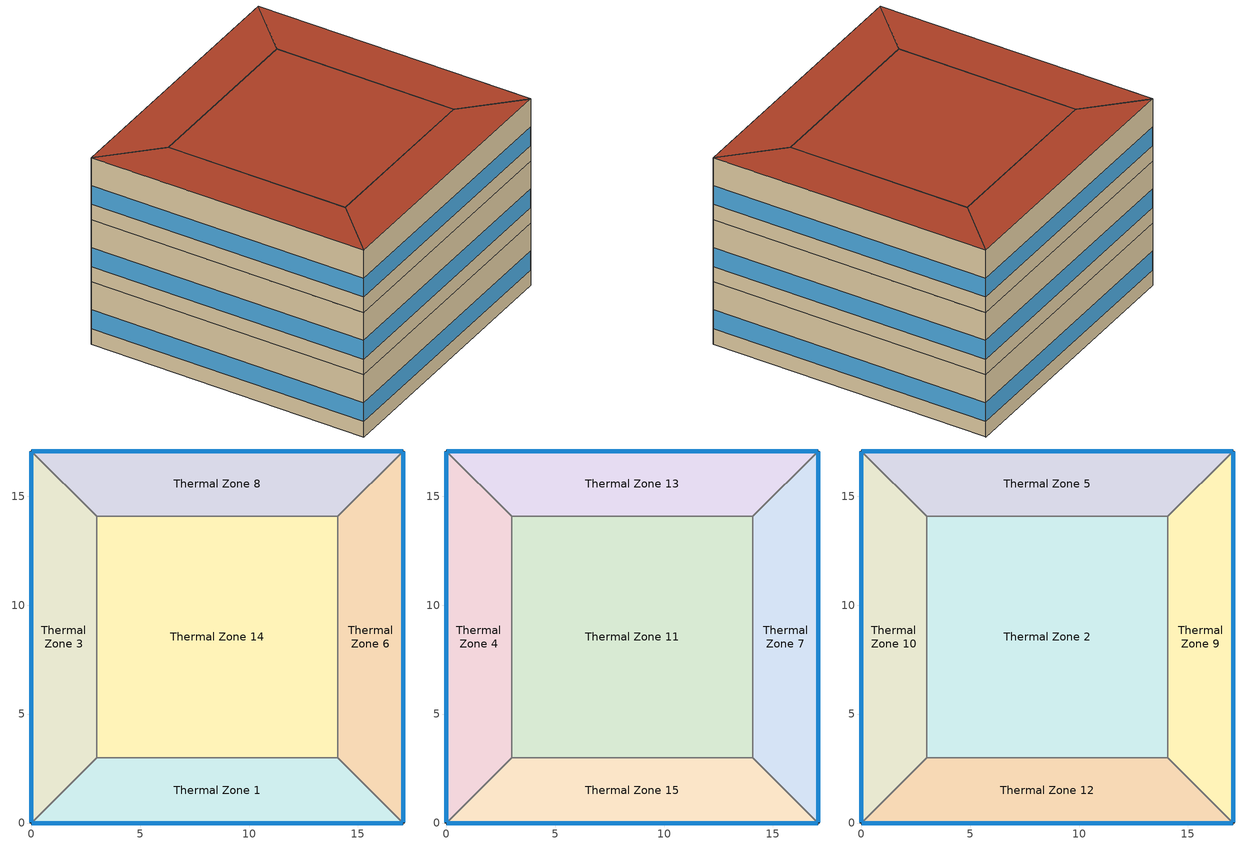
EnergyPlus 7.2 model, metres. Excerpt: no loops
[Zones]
Thermal Zone 14
 floor ground (000_ExtSlabCarpet_4in_ClimateZone 1-8): 3,3 3,14.08 14.08,14.08 14.08,3 z0
 wall to Thermal Zone 6 (000_Interior Wall): 14.08,3 14.08,14.08 z0:4
 wall to Thermal Zone 8 (000_Interior Wall): 14.08,14.08 3,14.08 z0:4
 wall to Thermal Zone 3 (000_Interior Wall): 3,14.08 3,3 z0:4
 wall to Thermal Zone 1 (000_Interior Wall): 3,3 14.08,3 z0:4
Thermal Zone 1
 floor ground (000_ExtSlabCarpet_4in_ClimateZone 1-8): 17.08,0 0,0 3,3 14.08,3 z0
 wall outside (ASHRAE_189.1-2009_ExtWall_SteelFrame_ClimateZone 4-8): 0,0 17.08,0 z0:4
 wall to Thermal Zone 3 (000_Interior Wall): 3,3 0,0 z0:4
 wall to Thermal Zone 6 (000_Interior Wall): 17.08,0 14.08,3 z0:4
 window (ASHRAE_189.1-2009_ExtWindow_ClimateZone 4-5): 0.03,0 17.05,0 z1:2.2
Thermal Zone 3
 floor ground (000_ExtSlabCarpet_4in_ClimateZone 1-8): 0,0 0,17.08 3,14.08 3,3 z0
 wall outside (ASHRAE_189.1-2009_ExtWall_SteelFrame_ClimateZone 4-8): 0,17.08 0,0 z0:4
 wall to Thermal Zone 8 (000_Interior Wall): 3,14.08 0,17.08 z0:4
 window (ASHRAE_189.1-2009_ExtWindow_ClimateZone 4-5): 0,17.05 0,0.03 z1:2.2
Thermal Zone 6
 floor ground (000_ExtSlabCarpet_4in_ClimateZone 1-8): 17.08,17.08 17.08,0 14.08,3 14.08,14.08 z0
 wall outside (ASHRAE_189.1-2009_ExtWall_SteelFrame_ClimateZone 4-8): 17.08,0 17.08,17.08 z0:4
 wall to Thermal Zone 8 (000_Interior Wall): 17.08,17.08 14.08,14.08 z0:4
 window (ASHRAE_189.1-2009_ExtWindow_ClimateZone 4-5): 17.08,0.03 17.08,17.05 z1:2.2
Thermal Zone 8
 floor ground (000_ExtSlabCarpet_4in_ClimateZone 1-8): 0,17.08 17.08,17.08 14.08,14.08 3,14.08 z0
 wall outside (ASHRAE_189.1-2009_ExtWall_SteelFrame_ClimateZone 4-8): 17.08,17.08 0,17.08 z0:4
 window (ASHRAE_189.1-2009_ExtWindow_ClimateZone 4-5): 17.05,17.08 0.03,17.08 z1:2.2
Thermal Zone 15
 floor to Thermal Zone 1 (000_Interior Floor): 17.08,0 0,0 3,3 14.08,3 z4
 wall outside (ASHRAE_189.1-2009_ExtWall_SteelFrame_ClimateZone 4-8): 0,0 17.08,0 z4:8
 wall to Thermal Zone 11 (000_Interior Wall): 14.08,3 3,3 z4:8
 wall to Thermal Zone 4 (000_Interior Wall): 3,3 0,0 z4:8
 wall to Thermal Zone 7 (000_Interior Wall): 17.08,0 14.08,3 z4:8
 window (ASHRAE_189.1-2009_ExtWindow_ClimateZone 4-5): 0.03,0 17.05,0 z5:6.2
Thermal Zone 11
 floor to Thermal Zone 14 (000_Interior Floor): 3,3 3,14.08 14.08,14.08 14.08,3 z4
 wall to Thermal Zone 13 (000_Interior Wall): 14.08,14.08 3,14.08 z4:8
 wall to Thermal Zone 7 (000_Interior Wall): 14.08,3 14.08,14.08 z4:8
 wall to Thermal Zone 4 (000_Interior Wall): 3,14.08 3,3 z4:8
Thermal Zone 7
 floor to Thermal Zone 6 (000_Interior Floor): 17.08,17.08 17.08,0 14.08,3 14.08,14.08 z4
 wall outside (ASHRAE_189.1-2009_ExtWall_SteelFrame_ClimateZone 4-8): 17.08,0 17.08,17.08 z4:8
 wall to Thermal Zone 13 (000_Interior Wall): 17.08,17.08 14.08,14.08 z4:8
 window (ASHRAE_189.1-2009_ExtWindow_ClimateZone 4-5): 17.08,0.03 17.08,17.05 z5:6.2
Thermal Zone 4
 floor to Thermal Zone 3 (000_Interior Floor): 0,0 0,17.08 3,14.08 3,3 z4
 wall outside (ASHRAE_189.1-2009_ExtWall_SteelFrame_ClimateZone 4-8): 0,17.08 0,0 z4:8
 wall to Thermal Zone 13 (000_Interior Wall): 3,14.08 0,17.08 z4:8
 window (ASHRAE_189.1-2009_ExtWindow_ClimateZone 4-5): 0,17.05 0,0.03 z5:6.2
Thermal Zone 13
 floor to Thermal Zone 8 (000_Interior Floor): 0,17.08 17.08,17.08 14.08,14.08 3,14.08 z4
 wall outside (ASHRAE_189.1-2009_ExtWall_SteelFrame_ClimateZone 4-8): 17.08,17.08 0,17.08 z4:8
 window (ASHRAE_189.1-2009_ExtWindow_ClimateZone 4-5): 17.05,17.08 0.03,17.08 z5:6.2
Thermal Zone 9
 floor to Thermal Zone 7 (000_Interior Floor): 17.08,17.08 17.08,0 14.08,3 14.08,14.08 z8
 wall outside (ASHRAE_189.1-2009_ExtWall_SteelFrame_ClimateZone 4-8): 17.08,0 17.08,17.08 z8:12
 wall to Thermal Zone 5 (000_Interior Wall): 17.08,17.08 14.08,14.08 z8:12
 wall to Thermal Zone 2 (000_Interior Wall): 14.08,14.08 14.08,3 z8:12
 wall to Thermal Zone 12 (000_Interior Wall): 14.08,3 17.08,0 z8:12
 window (ASHRAE_189.1-2009_ExtWindow_ClimateZone 4-5): 17.08,0.03 17.08,17.05 z9:10.2
 roof outside (ASHRAE_189.1-2009_ExtRoof_IEAD_ClimateZone 2-5): 14.08,14.08 14.08,3 17.08,0 17.08,17.08 z12
Thermal Zone 2
 floor to Thermal Zone 11 (000_Interior Floor): 3,3 3,14.08 14.08,14.08 14.08,3 z8
 wall to Thermal Zone 12 (000_Interior Wall): 3,3 14.08,3 z8:12
 wall to Thermal Zone 5 (000_Interior Wall): 14.08,14.08 3,14.08 z8:12
 wall to Thermal Zone 10 (000_Interior Wall): 3,14.08 3,3 z8:12
 roof outside (ASHRAE_189.1-2009_ExtRoof_IEAD_ClimateZone 2-5): 14.08,3 14.08,14.08 3,14.08 3,3 z12
Thermal Zone 10
 floor to Thermal Zone 4 (000_Interior Floor): 0,0 0,17.08 3,14.08 3,3 z8
 wall outside (ASHRAE_189.1-2009_ExtWall_SteelFrame_ClimateZone 4-8): 0,17.08 0,0 z8:12
 wall to Thermal Zone 12 (000_Interior Wall): 0,0 3,3 z8:12
 wall to Thermal Zone 5 (000_Interior Wall): 3,14.08 0,17.08 z8:12
 window (ASHRAE_189.1-2009_ExtWindow_ClimateZone 4-5): 0,17.05 0,0.03 z9:10.2
 roof outside (ASHRAE_189.1-2009_ExtRoof_IEAD_ClimateZone 2-5): 3,3 3,14.08 0,17.08 0,0 z12
Thermal Zone 12
 floor to Thermal Zone 15 (000_Interior Floor): 17.08,0 0,0 3,3 14.08,3 z8
 wall outside (ASHRAE_189.1-2009_ExtWall_SteelFrame_ClimateZone 4-8): 0,0 17.08,0 z8:12
 window (ASHRAE_189.1-2009_ExtWindow_ClimateZone 4-5): 0.03,0 17.05,0 z9:10.2
 roof outside (ASHRAE_189.1-2009_ExtRoof_IEAD_ClimateZone 2-5): 14.08,3 3,3 0,0 17.08,0 z12
Thermal Zone 5
 floor to Thermal Zone 13 (000_Interior Floor): 0,17.08 17.08,17.08 14.08,14.08 3,14.08 z8
 wall outside (ASHRAE_189.1-2009_ExtWall_SteelFrame_ClimateZone 4-8): 17.08,17.08 0,17.08 z8:12
 window (ASHRAE_189.1-2009_ExtWindow_ClimateZone 4-5): 17.05,17.08 0.03,17.08 z9:10.2
 roof outside (ASHRAE_189.1-2009_ExtRoof_IEAD_ClimateZone 2-5): 3,14.08 14.08,14.08 17.08,17.08 0,17.08 z12
[Site:Location]
San Francisco Intl Ap_CA_USA Design_Conditions: Latitude {deg}=37.62; Longitude {deg}=-122.4; Time Zone {hr}=-8; Elevation {m}=2
[SizingPeriod:DesignDay] Day of Month=21; Dry-Bulb Temperature Range Modifier Type=DefaultMultipliers; Barometric Pressure {Pa}=101301; Rain Indicator=No; Snow Indicator=No; Daylight Saving Time Indicator=No
Name | Month | Day Type | Maximum Dry-Bulb Temperature {C} | Daily Dry-Bulb Temperature Range {deltaC} | Humidity Condition Type | Wetbulb or DewPoint at Maximum Dry-Bulb {C} | Wind Speed {m/s} | Wind Direction {deg} | Solar Model Indicator | ASHRAE Clear Sky Optical Depth for Beam Irradiance (taub) | ASHRAE Clear Sky Optical Depth for Diffuse Irradiance (taud) | Sky Clearness | Enthalpy at Maximum Dry-Bulb {J/kg}
San Francisco Intl Ap Ann Clg .4% Condns WB=>MDB | 8 | SummerDesignDay | 25.7 | 8.5 | Wetbulb | 18.6 | 5.9 | 310 | ASHRAETau | 0.365 | 2.435
San Francisco Intl Ap Ann Htg Wind 99% Condns WS=>MCDB | 1 | WinterDesignDay | 12.2 | 0 | Wetbulb | 12.2 | 11.6 | 150 | ASHRAEClearSky |  |  | 0
San Francisco Intl Ap Ann Clg 1% Condns Enth=>MDB | 8 | SummerDesignDay | 23.8 | 8.5 | Enthalpy |  | 5.9 | 310 | ASHRAETau | 0.365 | 2.435 |  | 49800
San Francisco Intl Ap Ann Clg 2% Condns DB=>MWB | 8 | SummerDesignDay | 23.6 | 8.5 | Wetbulb | 16.2 | 5.9 | 310 | ASHRAETau | 0.365 | 2.435
[Building]
Building 1
[Material] Thermal Absorptance=0.9
Name | Roughness | Thickness {m} | Conductivity {W/m-K} | Density {kg/m3} | Specific Heat {J/kg-K} | Solar Absorptance | Visible Absorptance
Roof Insulation [21] | MediumRough | 0.2105 | 0.049 | 265 | 836.8 | 0.7 | 0.7
000_F16 Acoustic tile | MediumSmooth | 0.0191 | 0.06 | 368 | 590 | 0.7 | 0.7
1/2IN Gypsum | Smooth | 0.0127 | 0.16 | 784.9 | 830 | 0.92 | 0.92
000_M11 100mm lightweight concrete | MediumRough | 0.1016 | 0.53 | 1280 | 840 | 0.7 | 0.7
MAT-CC05 4 HW CONCRETE | Rough | 0.1016 | 1.311 | 2240 | 836.8 | 0.7 | 0.7
Wall Insulation [39] | MediumRough | 0.1184 | 0.045 | 265 | 836.8 | 0.7 | 0.7
Roof Membrane | VeryRough | 0.0095 | 0.16 | 1121.29 | 1460 | 0.7 | 0.7
Metal Decking | MediumSmooth | 0.0015 | 45.006 | 7680 | 418.4 | 0.7 | 0.3
000_G01a 19mm gypsum board | MediumSmooth | 0.019 | 0.16 | 800 | 1090 | 0.7 | 0.7
[Material:AirGap]
Name | Thermal Resistance {m2-K/W}
000_F05 Ceiling air space resistance | 0.18
000_F04 Wall air space resistance | 0.15
[Material:NoMass] Thermal Absorptance=0.9; Solar Absorptance=0.7
Name | Roughness | Thermal Resistance {m2-K/W} | Visible Absorptance
MAT-SHEATH | Rough | 0.3626 | 0.7
CP02 CARPET PAD | VeryRough | 0.2165 | 0.8
[WindowMaterial:Glazing]
Theoretical Glass [207]: Optical Data Type=SpectralAverage; Thickness {m}=0.003; Solar Transmittance at Normal Incidence=0.3311; Front Side Solar Reflectance at Normal Incidence=0.6189; Back Side Solar Reflectance at Normal Incidence=0.6189; Visible Transmittance at Normal Incidence=0.44; Front Side Visible Reflectance at Normal Incidence=0.51; Back Side Visible Reflectance at Normal Incidence=0.51; Infrared Transmittance at Normal Incidence=0; Front Side Infrared Hemispherical Emissivity=0.9; Back Side Infrared Hemispherical Emissivity=0.9; Conductivity {W/m-K}=0.0133; Dirt Correction Factor for Solar and Visible Transmittance=1; Solar Diffusing=No
[Construction]
000_Interior Floor: 000_F16 Acoustic tile, 000_F05 Ceiling air space resistance, 000_M11 100mm lightweight concrete
ASHRAE_189.1-2009_ExtRoof_IEAD_ClimateZone 2-5: Roof Membrane, Roof Insulation [21], Metal Decking
ASHRAE_189.1-2009_ExtWindow_ClimateZone 4-5: Theoretical Glass [207]
000_Interior Wall: 000_G01a 19mm gypsum board, 000_F04 Wall air space resistance, 000_G01a 19mm gypsum board
ASHRAE_189.1-2009_ExtWall_SteelFrame_ClimateZone 4-8: MAT-SHEATH, Wall Insulation [39], 1/2IN Gypsum
000_ExtSlabCarpet_4in_ClimateZone 1-8: MAT-CC05 4 HW CONCRETE, CP02 CARPET PAD
[AvailabilityManager:Scheduled]
Name | Schedule
AvailabilityManager:Scheduled {0333f972-a061-4194-aa2a-a4e88d11f114} | Schedule:Compact {92ee8f5a-8d49-468a-8f2c-a088cf59f5f2}
AvailabilityManager:Scheduled {34509c6e-58f7-43ce-b8e3-2a9746e8a488} | Schedule:Compact {81214246-b584-476f-ac24-539372677c26}
[Zone]
Thermal Zone 9; Thermal Zone 14; Thermal Zone 15; Thermal Zone 1; Thermal Zone 3; Thermal Zone 2; Thermal Zone 11; Thermal Zone 6; Thermal Zone 8; Thermal Zone 10; Thermal Zone 12; Thermal Zone 7; Thermal Zone 5; Thermal Zone 4; Thermal Zone 13
[Schedule:Compact]
Schedule:Compact {92ee8f5a-8d49-468a-8f2c-a088cf59f5f2}; Schedule:Compact {81214246-b584-476f-ac24-539372677c26}: Through: 12/31, For: AllDays, Until: 24:00, 1
